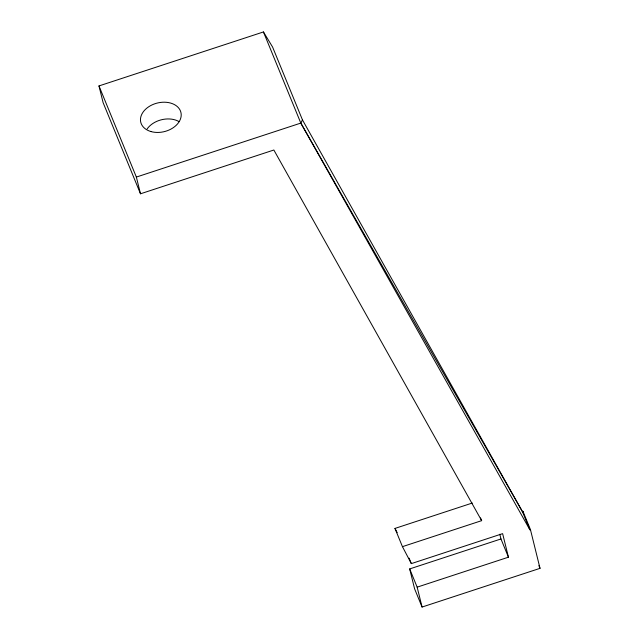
<?xml version="1.0" encoding="UTF-8"?>
<svg xmlns="http://www.w3.org/2000/svg" width="639" height="639" viewBox="0 0 639 639"><rect width="100%" height="100%" fill="white"/><g stroke="black" fill="none" stroke-linecap="round" stroke-linejoin="round"><path stroke-width="0.96" d="M140.492 193.793L136.363 177.067L300.817 123.087L302.479 119.94L272.581 47.03L263.444 31.95L98.981 85.93L103.111 102.655L140.492 193.793L273.859 150.013L481.646 520.657L402.442 546.657L394.966 528.429L472.285 503.045M499.802 534.252L500.968 538.957L409.679 568.926L414.599 588.823L422.067 607.05L540.019 568.335L530.442 529.587L522.966 511.36L522.39 511.551L300.817 123.087L263.444 31.95M402.442 546.657L411.332 563.614L502.629 533.645L508.444 557.184L417.155 587.153L422.067 607.05M300.817 123.087L529.867 529.779L530.442 529.587M302.479 119.94L522.39 511.551L529.867 529.779M394.966 528.429L397.186 532.67M538.901 565.603L540.019 568.335M500.968 538.957L508.444 557.184M480.528 517.925L481.646 520.657M409.096 558.143L411.332 563.614M409.679 568.926L417.155 587.153M98.981 85.93L136.363 177.067M522.966 511.36L523.445 513.301M147.154 128.918A20.672 14.713 -13.9 0 1 179.128 121.642M150.956 131.554A20.672 14.713 -13.9 0 0 181.212 114.661A20.672 14.713 -13.9 0 0 150.349 105.77A20.672 14.713 -13.9 0 0 150.956 131.554"/></g></svg>
